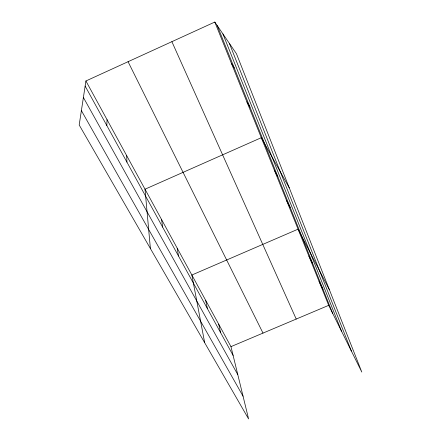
<?xml version="1.0" encoding="UTF-8"?>
<svg xmlns="http://www.w3.org/2000/svg" width="441" height="441" viewBox="0 0 441 441"><rect width="100%" height="100%" fill="white"/><g stroke="black" fill="none" stroke-linecap="round" stroke-linejoin="round"><path stroke-width="0.66" d="M106.816 125.531L107.053 119.682M85.918 80.973L79.193 124.979L248.597 418.95L230.963 346.632L85.918 80.973L214.806 22.05L236.464 53.769L361.807 372.061L328.688 305.343L214.806 22.05M230.963 346.632L328.688 305.343M231.448 63.454L234.265 67.997M246.905 101.904L249.986 107.191M81.387 110.619L243.046 396.189M289.29 187.916L261.298 137.702L145.012 189.206L150.392 248.531M83.393 97.478L237.798 374.663M85.135 86.072L233.102 355.413M274.346 170.16L277.824 176.604M286.578 200.589L290.206 207.474M329.427 289.836L298.066 229.166L191.863 275.019L204.679 342.74M308.876 256.056L312.735 263.641M319.069 281.408L323.01 289.263M128.061 61.701L262.996 333.098M171.885 41.669L296.22 319.058M217.308 25.716L332.707 313.435M222.914 33.924L341.516 331.174M229.381 43.4L351.372 351.042M218.67 324.113L220.632 332.712M205.655 300.282L207.424 308.667M177.21 248.184L178.489 256M161.626 219.64L162.602 227.082M126.699 155.667L126.931 162.15"/></g></svg>
